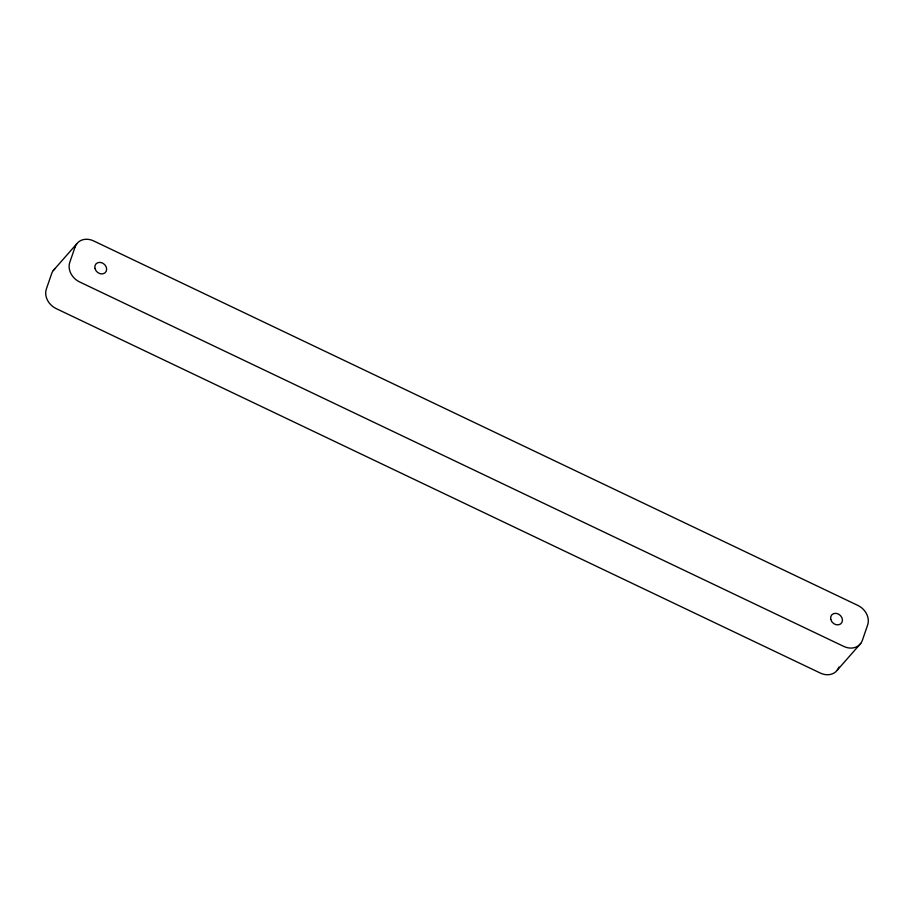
<?xml version="1.0" encoding="UTF-8"?>
<svg xmlns="http://www.w3.org/2000/svg" width="914" height="914" viewBox="0 0 914 914"><rect width="100%" height="100%" fill="white"/><g stroke="black" fill="none" stroke-linecap="round" stroke-linejoin="round"><path stroke-width="1.37" d="M53.275 270.544L76.696 243.889M837.304 670.111L860.725 643.456M54.84 268.853A15.938 13.242 41.3 0 0 51.652 273.629L46.363 288.995A15.938 13.242 41.3 0 0 56.097 308.555L820.361 673.081A15.938 13.242 41.3 0 0 838.926 667.026M75.074 246.974L69.784 262.341A15.938 13.242 41.3 0 0 79.529 281.9L843.793 646.427A15.938 13.242 41.3 0 0 862.348 640.371L867.637 625.005A15.938 13.242 41.3 0 0 857.903 605.445L93.639 240.919A15.938 13.242 41.3 0 0 75.074 246.974M830.746 619.326A6.375 5.29 41.3 0 0 840.549 624.011A6.375 5.29 41.3 0 0 838.287 613.98A6.375 5.29 41.3 0 0 830.746 619.326M94.942 268.373A6.375 5.29 41.3 0 0 104.756 273.058A6.375 5.29 41.3 0 0 102.494 263.026A6.375 5.29 41.3 0 0 94.942 268.373"/></g></svg>
